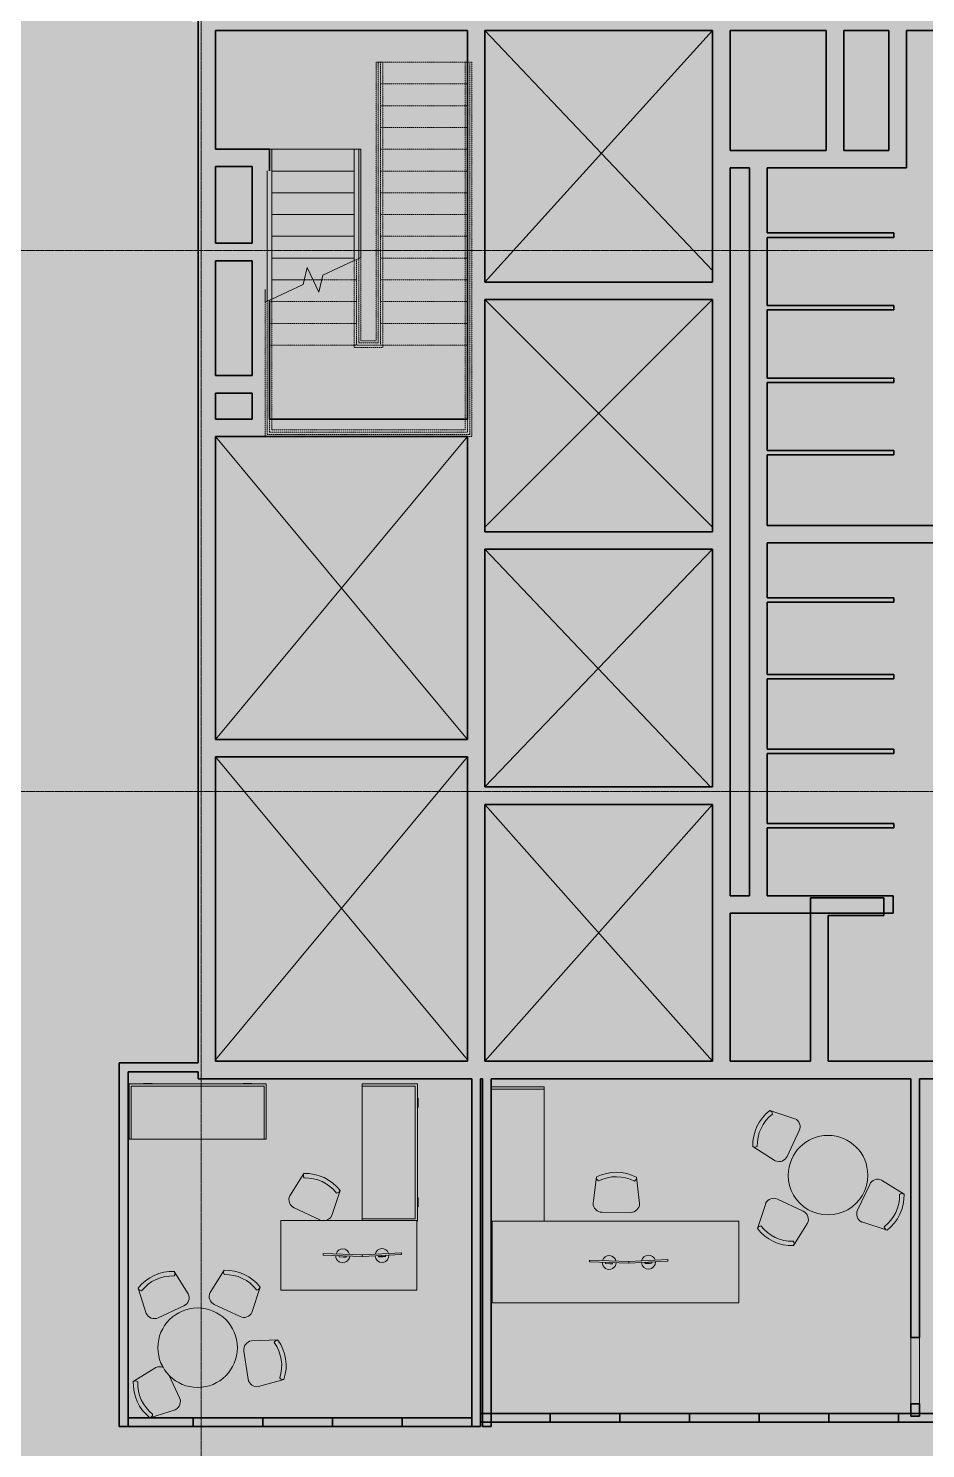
# Model space of a CAD drawing. Header units: millimetres. Extents: x -31381 to 39197, y -15686 to 26001.
# Drawn here: x -16028 to -5723, y -4791 to 11521 of the extents above; entities that cross this region are included whole.
import ezdxf

# ---------------------------------------------------------------- set-up
doc = ezdxf.new("R2010")
doc.units = ezdxf.units.MM
doc.linetypes.add('BVNDH-Dash Tight', pattern=[1.35, 0.75, -0.6])
doc.linetypes.add('BVNDH-Grid Line', pattern=[22.225, 12.7, -3.175, 3.175, -3.175])
for name, color, linetype, lineweight in [('A-DETL', 90, 'Continuous', 9), ('A-DETL-GENF', 92, 'Continuous', 9), ('A-DOOR', 31, 'Continuous', 13), ('A-FLOR-HRAL', 11, 'Continuous', 9), ('A-FLOR-HRAL-MBND', 5, 'BVNDH-Dash Tight', 9), ('A-GLAZ-CURT', 52, 'Continuous', 13), ('A-WALL', 113, 'Continuous', 13), ('A-WALL-PATT', 111, 'Continuous', 13), ('I-FURN', 30, 'Continuous', 13), ('I-WALL', 2, 'Continuous', 13), ('S-GRID', 1, 'Continuous', 9), ('S-STRS', 31, 'Continuous', 9), ('S-STRS-MBND', 31, 'BVNDH-Dash Tight', 9)]:
    doc.layers.add(name, color=color, linetype=linetype, lineweight=lineweight)

# ---------------------------------------------------------------- blocks, each defined once
blk = doc.blocks.new('Railing - Railing-468119-Level 9 201 Kent St 1_100')
at = {"layer": 'A-FLOR-HRAL'}
for p, q in [((-13259, 10133), (-13233, 10133)), ((-13233, 10133), (-13233, 8412)), ((-13284, 9884), (-13284, 8388)), ((-13284, 8388), (-13233, 8412))]:
    blk.add_line(p, q, dxfattribs=at)
at = {"layer": 'A-FLOR-HRAL-MBND'}
for p, q in [((-11010, 11133), (-10959, 11133)), ((-11010, 7633), (-11010, 11133)), ((-10959, 7633), (-10959, 11133)), ((-13284, 8388), (-13284, 7883)), ((-13233, 8412), (-13233, 7883)), ((-13284, 7883), (-13284, 6858)), ((-13233, 7883), (-13233, 6909)), ((-11010, 6909), (-11010, 7633)), ((-10959, 6858), (-10959, 7633)), ((-13284, 6858), (-10959, 6858)), ((-13233, 6909), (-11010, 6909))]:
    blk.add_line(p, q, dxfattribs=at)
blk = doc.blocks.new('Railing - Railing-468123-Level 9 201 Kent St 1_100')
at = {"layer": 'A-FLOR-HRAL'}
for p, q in [((-12285, 10133), (-12234, 10133)), ((-12285, 10133), (-12285, 8854)), ((-12234, 10133), (-12234, 8878)), ((-12285, 8854), (-12234, 8878))]:
    blk.add_line(p, q, dxfattribs=at)
at = {"layer": 'A-FLOR-HRAL-MBND'}
for p, q in [((-12009, 11133), (-11958, 11133)), ((-12009, 7908), (-12009, 11133)), ((-11958, 7857), (-11958, 11133)), ((-12285, 8854), (-12285, 7857)), ((-12234, 8878), (-12234, 7908)), ((-12285, 7857), (-11958, 7857)), ((-12234, 7908), (-12009, 7908))]:
    blk.add_line(p, q, dxfattribs=at)
blk = doc.blocks.new('Round_Coffee_Table_2405 - Round_Coffee_Table_2405-400399-Level 9 201 Kent St 1_100')
at = {"layer": 'I-FURN', "lineweight": 9}
for start, end in [(360, 180), (180, 360)]:
    blk.add_arc((0, 0), 457, start, end, dxfattribs=at)
blk = doc.blocks.new('Chair-Desk - Chair-Desk-400354-Level 9 201 Kent St 1_100')
at = {"layer": 'I-FURN', "lineweight": 9}
for p, q in [((-164, 405), (163, 405)), ((-229, 0), (-266, 302)), ((229, 0), (266, 302))]:
    blk.add_line(p, q, dxfattribs=at)
for centre, radius, start, end in [((-164, 302), 103, 90, 180), ((163, 302), 103, 360, 90), ((-186, 7), 43.1, 116.8148, 189.0029), ((0, 447), 451, 242.9089, 297.0911), ((186, 7), 43.1, 350.9971, 63.1852), ((0, 447), 502, 242.9089, 297.0911)]:
    blk.add_arc(centre, radius, start, end, dxfattribs=at)
blk = doc.blocks.new('Chair-Desk - Chair-Desk-V3-Level 9 201 Kent St 1_100')
at = {"layer": 'I-FURN', "lineweight": 9}
for p, q in [((-119, 405), (163, 405)), ((-229, 0), (-266, 302)), ((229, 0), (266, 302))]:
    blk.add_line(p, q, dxfattribs=at)
for centre, radius, start, end in [((-164, 302), 103, 129.535, 180), ((163, 302), 103, 360, 90), ((-186, 7), 43.1, 116.8148, 189.0029), ((0, 447), 451, 242.9089, 297.0911), ((186, 7), 43.1, 350.9971, 63.1852), ((0, 447), 502, 242.9089, 297.0911)]:
    blk.add_arc(centre, radius, start, end, dxfattribs=at)
blk = doc.blocks.new('Credenza _AUS_ - 1525 x 0610mm-400349-Level 9 201 Kent St 1_100')
at = {"layer": 'I-FURN', "lineweight": 9}
for p, q in [((847, 310), (-728, 310)), ((-728, 310), (-728, -326)), ((-703, 310), (-703, -300)), ((-703, 310), (822, 310)), ((822, 310), (822, -300)), ((847, -326), (847, 310)), ((-728, -326), (847, -326)), ((-703, -300), (822, -300)), ((-563, -332), (-563, -326)), ((-462, -326), (-462, -332)), ((581, -332), (581, -326)), ((682, -326), (682, -332)), ((-462, -332), (-563, -332)), ((682, -332), (581, -332))]:
    blk.add_line(p, q, dxfattribs=at)
blk = doc.blocks.new('Credenza _AUS_ - 1525 x 0610mm-V4-Level 9 201 Kent St 1_100')
at = {"layer": 'I-FURN', "lineweight": 9}
for p, q in [((847, 310), (-723, 310)), ((-703, 310), (-703, -300)), ((-703, 310), (822, 310)), ((822, 310), (822, -300)), ((847, -326), (847, 310)), ((-728, -319), (-728, -326)), ((-728, -326), (847, -326)), ((-703, -300), (822, -300)), ((-563, -332), (-563, -326)), ((-462, -326), (-462, -332)), ((581, -332), (581, -326)), ((682, -326), (682, -332)), ((-462, -332), (-563, -332)), ((682, -332), (581, -332))]:
    blk.add_line(p, q, dxfattribs=at)
blk = doc.blocks.new('Desk - 60_ x 30_ Student-400353-Level 9 201 Kent St 1_100')
at = {"layer": 'I-FURN', "lineweight": 9}
for p, q in [((1543, 781), (-19, 781)), ((-19, 781), (-19, -19)), ((1543, -19), (1543, 781)), ((159, 369), (608, 393)), ((159, 369), (160, 349)), ((609, 373), (160, 349)), ((373, 395), (343, 394)), ((343, 394), (343, 379)), ((344, 389), (424, 393)), ((345, 379), (344, 389)), ((425, 384), (345, 379)), ((422, 398), (373, 395)), ((423, 383), (422, 398)), ((424, 393), (425, 384)), ((609, 373), (608, 393)), ((610, 393), (609, 373)), ((1059, 357), (609, 373)), ((610, 393), (1059, 377)), ((825, 400), (795, 401)), ((795, 401), (795, 386)), ((875, 398), (825, 400)), ((875, 383), (875, 398)), ((1059, 357), (1059, 377)), ((-19, -19), (1543, -19))]:
    blk.add_line(p, q, dxfattribs=at)
for centre, start, end in [((383, 381), 3, 183), ((383, 381), 198, 348), ((834, 385), 357.962, 177.962), ((834, 385), 192.962, 342.962)]:
    blk.add_arc(centre, 80, start, end, dxfattribs=at)
blk = doc.blocks.new('Chair-Desk - Chair-Desk-V5-Level 9 201 Kent St 1_100')
at = {"layer": 'I-FURN', "lineweight": 9}
for p, q in [((-164, 405), (163, 405)), ((-229, 0), (-266, 302)), ((229, 0), (266, 302))]:
    blk.add_line(p, q, dxfattribs=at)
for centre, radius, start, end in [((-164, 302), 103, 117.5253, 180), ((-164, 302), 103, 90, 109.4382), ((163, 302), 103, 360, 90), ((-186, 7), 43.1, 116.8148, 189.0029), ((0, 447), 451, 242.9089, 297.0911), ((186, 7), 43.1, 350.9971, 63.1852), ((0, 447), 502, 242.9089, 297.0911)]:
    blk.add_arc(centre, radius, start, end, dxfattribs=at)
blk = doc.blocks.new('Credenza _AUS_ - 1525 x 0610mm-V6-Level 9 201 Kent St 1_100')
at = {"layer": 'I-FURN', "lineweight": 9}
for p, q in [((816, 310), (-728, 310)), ((-728, 310), (-728, -300)), ((-703, 310), (-703, -300)), ((-703, 310), (816, 310)), ((822, -289), (822, -300)), ((847, -300), (847, -289))]:
    blk.add_line(p, q, dxfattribs=at)
blk = doc.blocks.new('Desk - Arup Desk 2062w-401622-Level 9 201 Kent St 1_100')
at = {"layer": 'I-FURN', "lineweight": 9}
for p, q in [((2180, 850), (-656, 850)), ((-656, 850), (-656, -88)), ((2180, -88), (2180, 850)), ((159, 369), (608, 393)), ((159, 369), (160, 349)), ((609, 373), (160, 349)), ((373, 395), (343, 394)), ((343, 394), (343, 379)), ((344, 389), (424, 393)), ((345, 379), (344, 389)), ((425, 384), (345, 379)), ((422, 398), (373, 395)), ((423, 383), (422, 398)), ((424, 393), (425, 384)), ((609, 373), (608, 393)), ((610, 393), (609, 373)), ((1059, 357), (609, 373)), ((610, 393), (1059, 377)), ((825, 400), (795, 401)), ((795, 401), (795, 386)), ((875, 398), (825, 400)), ((875, 383), (875, 398)), ((1059, 357), (1059, 377)), ((-656, -88), (2180, -88))]:
    blk.add_line(p, q, dxfattribs=at)
for centre, start, end in [((383, 381), 3, 183), ((383, 381), 198, 348), ((834, 385), 357.962, 177.962), ((834, 385), 192.962, 342.962)]:
    blk.add_arc(centre, 80, start, end, dxfattribs=at)
blk = doc.blocks.new('System Panel - Glazed-1508069-Level 9 201 Kent St 1_100')
at = {"layer": 'A-GLAZ-CURT'}
h = blk.add_hatch(color=254, dxfattribs=at)
h.paths.add_polyline_path([(-380, 50), (-380, 150), (-400, 150), (-400, 50)], flags=0)
h.paths.add_polyline_path([(400, 50), (400, 150), (-280, 150), (-280, 50)], flags=0)
at = {"layer": 'A-GLAZ-CURT', "color": 47, "lineweight": 35}
for p, q in [((400, 150), (-400, 150)), ((-400, 150), (-400, 50)), ((-400, 50), (400, 50)), ((400, 50), (400, 150))]:
    blk.add_line(p, q, dxfattribs=at)
blk = doc.blocks.new('System Panel - Glazed-1508070-Level 9 201 Kent St 1_100')
at = {"layer": 'A-GLAZ-CURT'}
blk.add_hatch(color=254, dxfattribs=at).paths.add_polyline_path([(400, 50), (400, 150), (-400, 150), (-400, 50)], flags=0)
at = {"layer": 'A-GLAZ-CURT', "color": 47, "lineweight": 35}
for p, q in [((400, 150), (-400, 150)), ((-400, 150), (-400, 50)), ((-400, 50), (400, 50)), ((400, 50), (400, 150))]:
    blk.add_line(p, q, dxfattribs=at)
blk = doc.blocks.new('System Panel - Glazed-401558-Level 9 201 Kent St 1_100')
at = {"layer": 'A-GLAZ-CURT'}
blk.add_hatch(color=254, dxfattribs=at).paths.add_polyline_path([(-400, 50), (400, 50), (400, 150), (-400, 150)], flags=0)
at = {"layer": 'A-GLAZ-CURT', "color": 47, "lineweight": 35}
for p, q in [((400, 150), (-400, 150)), ((-400, 150), (-400, 50)), ((-400, 50), (400, 50)), ((400, 50), (400, 150))]:
    blk.add_line(p, q, dxfattribs=at)
blk = doc.blocks.new('M_Door-Opening - 0762 x 2032mm-401566-Level 9 201 Kent St 1_100')
at = {"layer": 'A-DOOR', "color": 67}
for p, q in [((-389, 50), (373, 50)), ((-389, -50), (373, -50))]:
    blk.add_line(p, q, dxfattribs=at)
blk = doc.blocks.new('System Panel - Glazed-401610-Level 9 201 Kent St 1_100')
at = {"layer": 'A-GLAZ-CURT'}
blk.add_hatch(color=254, dxfattribs=at).paths.add_polyline_path([(375, 150), (-375, 150), (-375, 50), (375, 50), (375, 100)], flags=0)
at = {"layer": 'A-GLAZ-CURT', "color": 47, "lineweight": 35}
for p, q in [((375, 150), (-375, 150)), ((-375, 150), (-375, 50)), ((-375, 50), (375, 50)), ((375, 50), (375, 150))]:
    blk.add_line(p, q, dxfattribs=at)

msp = doc.modelspace()

# ---------------------------------------------------------------- hatches: boundary and pattern name
at = {"layer": 'A-DETL-GENF'}
h = msp.add_hatch(color=9, dxfattribs=at)
h.paths.add_polyline_path([(-28729.7, -11131.1), (-25160.5, -11131.1), (-25160.5, -9801.1), (-24535.5, -9801.1), (-24535.5, -11131.1), (-14359.1, -11131.1), (-14359.1, -9801.1), (-13734.1, -9801.1), (-13734.1, -11131.1), (-3550.9, -11131.1), (-3550.9, -9801.1), (-2925.9, -9801.1), (-2925.9, -11131.1), (780.2, -11131.1), (780.2, -5814.1), (880.2, -5814.1), (880.2, -542.9), (855.3, -542.9), (855.3, -4575.8), (-2473.7, -4575.8), (-2473.7, -542.9), (-2523.7, -542.9), (-2523.7, -342.9), (-1898.7, -342.9), (-1898.7, 1233.2), (-4518.7, 1233.2), (-4518.7, 708.2), (-4718.7, 708.2), (-4718.7, 858.2), (-5143.7, 858.2), (-5143.7, 1658.2), (-4718.7, 1658.2), (-4718.7, 5612.8), (-7543.7, 5612.8), (-7543.7, 4981), (-6089.3, 4981), (-6089.3, 4931), (-7543.7, 4931), (-7543.7, 4099.7), (-6089.3, 4099.7), (-6089.3, 4049.7), (-7543.7, 4049.7), (-7543.7, 3243.2), (-6089.3, 3243.2), (-6089.3, 3193.2), (-7543.7, 3193.2), (-7543.7, 2387.3), (-6089.3, 2387.3), (-6089.3, 2337.3), (-7543.7, 2337.3), (-7543.7, 1558.2), (-6093.7, 1558.2), (-6093.7, 1358.2), (-6203.7, 1358.2), (-6203.7, 1333.2), (-6843.7, 1333.2), (-6843.7, -342.9), (-4718.7, -342.9), (-4718.7, -111.8), (-4518.7, -111.8), (-4518.7, -342.9), (-3343.7, -342.9), (-3343.7, -542.9), (-3393.7, -542.9), (-3393.7, -4481.8), (-3403.7, -4481.8), (-3403.7, -4486.8), (-10713.7, -4486.8), (-10713.7, -4536.8), (-10813.7, -4536.8), (-10813.7, -4486.8), (-10833.7, -4486.8), (-10833.7, -4536.8), (-14983.7, -4536.8), (-14983.7, -361.8), (-14078.7, -361.8), (-14078.7, 11598.2), (-14148.9, 11598.2), (-14148.9, 16903.2), (-14153.7, 16903.2), (-14153.7, 17003.2), (886.3, 17003.2), (886.3, 13043.2), (-1868.3, 13043.2), (-1868.3, 11698.2), (-732.1, 11698.2), (-732.1, 11498.2), (-1698.7, 11498.2), (-1698.7, 11378.2), (-1898.7, 11378.2), (-1898.7, 11498.2), (-4518.7, 11498.2), (-4518.7, 11398.2), (-4718.7, 11398.2), (-4718.7, 11498.2), (-5943.7, 11498.2), (-5943.7, 9918.2), (-7543.7, 9918.2), (-7543.7, 9171.2), (-6089.3, 9171.2), (-6089.3, 9121.2), (-7543.7, 9121.2), (-7543.7, 8339.3), (-6089.3, 8339.3), (-6089.3, 8289.3), (-7543.7, 8289.3), (-7543.7, 7505.4), (-6089.3, 7505.4), (-6089.3, 7455.4), (-7543.7, 7455.4), (-7543.7, 6671.4), (-6089.3, 6671.4), (-6089.3, 6621.4), (-7543.7, 6621.4), (-7543.7, 5812.8), (-4718.7, 5812.8), (-4718.7, 10398.2), (-4518.7, 10398.2), (-4518.7, 9983.2), (-1898.7, 9983.2), (-1898.7, 10378.2), (-1698.7, 10378.2), (-1698.7, 10258.2), (146.3, 10258.2), (146.3, 11698.2), (6682.5, 11698.2), (9252.5, 9128.2), (12414.3, 9128.2), (12414.3, -442.9), (12364.3, -442.9), (12364.3, -541.8), (14223.3, -541.8), (14223.3, -192.9), (14323.3, -192.9), (14323.3, -442.9), (15813.8, -442.9), (15813.8, 23.8), (16853.3, 23.8), (16853.3, -442.9), (17572.5, -442.9), (17572.5, 2379.8), (14326.3, 2379.8), (14326.3, 707.1), (14323.3, 707.1), (14323.3, 607.1), (14223.3, 607.1), (14223.3, 707.1), (14226.3, 707.1), (14226.3, 2379.8), (14206.3, 2379.8), (14206.3, 2779.8), (15146.3, 2779.8), (15146.3, 2764.8), (14326.3, 2764.8), (14326.3, 2479.8), (17572.5, 2479.8), (17572.5, 5251.5), (14323.3, 5251.5), (14323.3, 3651.5), (14223.3, 3651.5), (14223.3, 5251.5), (14203.3, 5251.5), (14203.3, 5651.5), (15143.3, 5651.5), (15143.3, 5636.5), (14323.3, 5636.5), (14323.3, 5351.5), (17572.5, 5351.5), (17572.5, 8028.2), (14323.3, 8028.2), (14323.3, 6471.5), (14223.3, 6471.5), (14223.3, 8143.2), (17572.5, 8143.2), (17572.5, 8173.5), (17672.5, 8173.5), (17672.5, 7573.5), (17683.3, 7573.5), (17682.7, 8178.2), (17009.9, 8178.2), (17009.9, 14235.4), (15494.5, 14235.4), (7373.3, 22319.3), (7373.3, 22321.1), (6922.2, 22321.1), (6922.2, 23648.2), (-13748.7, 23648.2), (-13748.8, 22308.7), (-14373.8, 22308.7), (-14373.8, 23648.7), (-24548.7, 23648.2), (-24548.8, 22309), (-25173.8, 22309), (-25173.8, 23649), (-27487.6, 23648.2), (-28729.7, 22382.8), (-28729.7, -11128.9)], flags=0)
h.paths.add_polyline_path([(-28725.7, -7564.5), (-28725.7, -6925.3), (-27689.8, -6925.3), (-27689.8, -7564.5), (-27736.4, -7564.5)], flags=0)
h.paths.add_polyline_path([(826.3, -4561.8), (826.3, -542.9), (-2373.7, -542.9), (-2373.7, -4561.8), (-388.8, -4561.8)], flags=0)
h.paths.add_polyline_path([(-14341.8, -4436.8), (-10933.7, -4436.8), (-10933.7, -542.9), (-14078.7, -542.9), (-14078.7, -461.8), (-14883.7, -461.8), (-14883.7, -4436.8), (-14588.5, -4436.8)], flags=0)
h.paths.add_polyline_path([(-7633.7, -4386.8), (-5893.7, -4386.8), (-5893.7, -4278.5), (-5793.7, -4278.5), (-5793.7, -4386.8), (-3493.7, -4386.8), (-3493.7, -542.9), (-5793.7, -542.9), (-5793.7, -3516.5), (-5893.7, -3516.5), (-5893.7, -542.9), (-10713.7, -542.9), (-10713.7, -4386.8), (-7867, -4386.8)], flags=0)
h.paths.add_polyline_path([(-10813.7, -4386.8), (-10813.7, -542.9), (-10833.7, -542.9), (-10833.7, -4386.8)], flags=0)
h.paths.add_polyline_path([(-19959.8, -1009.2), (-19959.8, 19.5), (-18920.5, 19.5), (-18920.5, -1009.2), (-19944.7, -1009.2)], flags=0)
h.paths.add_polyline_path([(12233.1, -541.8), (12296.3, -541.8), (12296.3, -442.9), (12314.3, -442.9), (12314.3, 4481.2), (9381.3, 4481.2), (9381.3, -342.9), (9386.3, -342.9), (9386.3, -442.9), (11476.3, -442.9), (11476.3, -541.8)], flags=0)
h.paths.add_polyline_path([(17683.3, -541.8), (17683.3, -142.9), (17672.5, -142.9), (17672.5, -541.8)], flags=0)
h.paths.add_polyline_path([(3991.3, -524.9), (3991.3, 1468.2), (4191.3, 1468.2), (4191.3, 881), (6656.3, 881), (6656.3, 3429.5), (4191.3, 3429.5), (4191.3, 2878.2), (3991.3, 2878.2), (3991.3, 4108.2), (4191.3, 4108.2), (4191.3, 3629.5), (6656.3, 3629.5), (6656.3, 5998.2), (4191.3, 5998.2), (4191.3, 5518.2), (3991.3, 5518.2), (3991.3, 6748.2), (4191.3, 6748.2), (4191.3, 6198.2), (6656.3, 6198.2), (6656.3, 8757.1), (4191.3, 8757.1), (4191.3, 8158.2), (3991.3, 8158.2), (3991.3, 9388.2), (4191.3, 9388.2), (4191.3, 8957.1), (6656.3, 8957.1), (6656.3, 11413.2), (6571.4, 11498.2), (4191.3, 11498.2), (4191.3, 10798.2), (3991.3, 10798.2), (3991.3, 11680.2), (3983.3, 11680.2), (3983.3, 8064.2), (3991.3, 8064.2), (3991.3, 8058.2), (3983.3, 8058.2), (3983.3, 6848.2), (3991.3, 6848.2), (3991.3, 6842.2), (3983.3, 6842.2), (3983.3, 5424.2), (3991.3, 5424.2), (3991.3, 5418.2), (3983.3, 5418.2), (3983.3, 4208.2), (3991.3, 4208.2), (3991.3, 4202.2), (3983.3, 4202.2), (3983.3, 2784.2), (3991.3, 2784.2), (3991.3, 2778.2), (3983.3, 2778.2), (3983.3, 1568.2), (3991.3, 1568.2), (3991.3, 1562.2), (3983.3, 1562.2), (3983.3, -524.9)], flags=0)
h.paths.add_polyline_path([(-388.8, -342.9), (743.3, -342.9), (743.3, -202.9), (943.3, -202.9), (943.3, 842.1), (223.3, 842.1), (223.3, 867.1), (743.3, 867.1), (743.3, 1758.2), (83.8, 1758.2), (83.8, 1958.2), (743.3, 1958.2), (743.3, 4933.2), (-1698.7, 4933.2), (-1698.7, 1958.2), (-1056.2, 1958.2), (-1056.2, 1758.2), (-1698.7, 1758.2), (-1698.7, -342.9), (-765, -342.9)], flags=0)
h.paths.add_polyline_path([(433.6, -197.9), (223.3, -197.9), (223.3, -172.9), (743.3, -172.9), (743.3, -197.9)], flags=0)
h.paths.add_polyline_path([(17672.5, -22.9), (17683.3, -22.9), (17683.3, 7453.5), (17672.5, 7453.5), (17672.5, 167.1)], flags=0)
h.paths.add_polyline_path([(-4943.7, 1058.2), (-4718.7, 1058.2), (-4718.7, 1458.2), (-4943.7, 1458.2), (-4943.7, 1233.2)], flags=0)
h.paths.add_polyline_path([(-1898.7, 1433.2), (-1898.7, 4083.2), (-4518.7, 4083.2), (-4518.7, 1433.2), (-4290.2, 1433.2)], flags=0)
h.paths.add_polyline_path([(-28725.7, 3235.5), (-28725.7, 3874.7), (-27402.5, 3874.7), (-27402.5, 3419.9), (-27468.8, 3416.4), (-27467.8, 3396.4), (-27402.5, 3399.8), (-27402.5, 3235.5), (-27736.4, 3235.5)], flags=0)
h.paths.add_polyline_path([(14323.3, 3599.8), (14226.3, 3599.8), (14226.3, 3629.8), (14326.3, 3629.8), (14326.3, 3599.8)], flags=0)
h.paths.add_polyline_path([(-1898.7, 4283.2), (-1898.7, 6933.2), (-4518.7, 6933.2), (-4518.7, 4283.2), (-4502.2, 4283.2)], flags=0)
h.paths.add_polyline_path([(9401.3, 4601.2), (9406.3, 4601.2), (9406.3, 9008.2), (9401.3, 9008.2), (9401.3, 4615.2)], flags=0)
h.paths.add_polyline_path([(-1637.2, 5133.2), (743.3, 5133.2), (743.3, 5578.2), (943.3, 5578.2), (943.3, 6393.2), (743.3, 6393.2), (743.3, 6758.2), (-1698.7, 6758.2), (-1698.7, 5133.2)], flags=0)
h.paths.add_polyline_path([(-388.8, 6958.2), (743.3, 6958.2), (743.3, 7843.2), (943.3, 7843.2), (943.3, 8643.2), (743.3, 8643.2), (743.3, 9483.2), (-673.7, 9483.2), (-673.7, 8358.2), (-1698.7, 8358.2), (-1698.7, 6958.2)], flags=0)
h.paths.add_polyline_path([(-4518.7, 7133.2), (-1898.7, 7133.2), (-1898.7, 9783.2), (-4518.7, 9783.2), (-4518.7, 8358.2)], flags=0)
h.paths.add_polyline_path([(-873.7, 8558.2), (-873.7, 9483.2), (-1698.7, 9483.2), (-1698.7, 8558.2), (-1082.1, 8558.2)], flags=0)
h.paths.add_polyline_path([(-27402.5, 8636.5), (-28725.7, 8636.5), (-28725.7, 9275.7), (-27402.5, 9275.7), (-27402.5, 8657.2)], flags=0)
h.paths.add_polyline_path([(9381.3, 8971.1), (9381.3, 9028.2), (9324.2, 9028.2), (9344.8, 9007.6)], flags=0)
h.paths.add_polyline_path([(346.3, 9683.2), (743.3, 9683.2), (743.3, 11498.2), (346.3, 11498.2), (346.3, 10058.2), (-1698.7, 10058.2), (-1698.7, 9683.2), (146.3, 9683.2)], flags=0)
h.paths.add_polyline_path([(16853.3, 11157.2), (15803.3, 11157.2), (15803.3, 12222.2), (16873.3, 12222.2), (16873.3, 11157.2)], flags=0)
h.paths.add_polyline_path([(-19959.8, 11203.6), (-19959.8, 12171.3), (-18920.5, 12171.3), (-18920.5, 11203.6), (-19321.8, 11203.6)], flags=0)
h.paths.add_polyline_path([(-4518.7, 11698.2), (-2068.3, 11698.2), (-2068.3, 16903.2), (-10083.5, 16903.2), (-10083.5, 11698.2), (-6268.3, 11698.2), (-6268.3, 16898.2), (-6068.3, 16898.2), (-6068.3, 11698.2), (-4596.2, 11698.2)], flags=0)
h.paths.add_polyline_path([(-13010.8, 11698.2), (-10283.5, 11698.2), (-10283.5, 16903.2), (-14048.9, 16903.2), (-14048.9, 11698.2), (-13643.7, 11698.2)], flags=0)
h.paths.add_polyline_path([(3943.3, 11703.2), (963.3, 11703.2), (963.3, 11718.2), (3971.3, 11718.2), (3971.3, 11703.2), (3961.3, 11703.2)], flags=0)
h.paths.add_polyline_path([(743.3, 13143.2), (786.3, 13143.2), (786.3, 16903.2), (-1868.3, 16903.2), (-1868.3, 13143.2), (346.3, 13143.2)], flags=0)
h.paths.add_polyline_path([(15608, 14510.4), (7667.4, 22451), (7667.4, 23931), (-27592.6, 23931), (-27599.6, 23924), (7646.7, 23923.1), (7648.2, 22433.7), (15595.6, 14522.7)], flags=0)
h.paths.add_polyline_path([(-27688.8, 19436.5), (-28725.7, 19436.5), (-28725.7, 20075.7), (-27688.8, 20075.7), (-27688.8, 19894.9)], flags=0)
h.paths.add_polyline_path([(-3077.4, 22306.3), (-3573.7, 22306.3), (-3573.7, 23646.3), (-2948.7, 23646.3), (-2948.7, 22306.3), (-3060.2, 22306.3)], flags=0)
h.paths.add_polyline_path([(-28992.7, 22507.6), (-27738.8, 23784.8), (-28992.7, 22530.9)], flags=0)
h = msp.add_hatch(color=9, dxfattribs=at)
h.paths.add_polyline_path([(-7105.8, -342.9), (-7043.7, -342.9), (-7043.7, 1358.2), (-7968.7, 1358.2), (-7968.7, -342.9), (-7743.7, -342.9)], flags=0)
h.paths.add_polyline_path([(-8168.7, -342.9), (-8168.7, 2608.2), (-10783.7, 2608.2), (-10783.7, -342.9), (-8803.5, -342.9)], flags=0)
h.paths.add_polyline_path([(-10983.7, -342.9), (-10983.7, 3153.2), (-13878.7, 3153.2), (-13878.7, -342.9), (-11558.3, -342.9)], flags=0)
h.paths.add_polyline_path([(-7968.7, 1558.2), (-7743.7, 1558.2), (-7743.7, 9918.2), (-7968.7, 9918.2), (-7968.7, 1616.8)], flags=0)
h.paths.add_polyline_path([(-8206.8, 2808.2), (-8168.7, 2808.2), (-8168.7, 5538.2), (-10783.7, 5538.2), (-10783.7, 2808.2), (-8524.7, 2808.2)], flags=0)
h.paths.add_polyline_path([(-11099.7, 3353.2), (-10983.7, 3353.2), (-10983.7, 6833.2), (-13878.7, 6833.2), (-13878.7, 3353.2), (-13010.8, 3353.2)], flags=0)
h.paths.add_polyline_path([(-8803.5, 5738.2), (-8168.7, 5738.2), (-8168.7, 8408.2), (-10783.7, 8408.2), (-10783.7, 5738.2), (-10355.2, 5738.2)], flags=0)
h.paths.add_polyline_path([(-11164.2, 7033.2), (-10983.7, 7033.2), (-10983.7, 11498.2), (-13878.7, 11498.2), (-13878.7, 10133.2), (-13258.7, 10133.2), (-13258.7, 9883.3), (-13283.7, 9883.3), (-13283.7, 8521.7), (-13308.7, 8521.7), (-13308.7, 8376.7), (-13258.7, 8400), (-13258.7, 7033.2), (-13010.8, 7033.2)], flags=0)
h.paths.add_polyline_path([(-13458.7, 7033.2), (-13458.7, 7333.2), (-13878.7, 7333.2), (-13878.7, 7033.2)], flags=0)
h.paths.add_polyline_path([(-13878.7, 7533.2), (-13458.7, 7533.2), (-13458.7, 8853.2), (-13878.7, 8853.2), (-13878.7, 8395.8)], flags=0)
h.paths.add_polyline_path([(-8168.7, 8608.2), (-8168.7, 11498.2), (-10783.7, 11498.2), (-10783.7, 8608.2), (-8803.5, 8608.2)], flags=0)
h.paths.add_polyline_path([(-13878.7, 9053.2), (-13458.7, 9053.2), (-13458.7, 9933.2), (-13878.7, 9933.2), (-13878.7, 9918.2)], flags=0)
h.paths.add_polyline_path([(-7968.7, 10118.2), (-6863.7, 10118.2), (-6863.7, 11498.2), (-7968.7, 11498.2), (-7968.7, 10814.7)], flags=0)
h.paths.add_polyline_path([(-6663.7, 10118.2), (-6143.7, 10118.2), (-6143.7, 11498.2), (-6663.7, 11498.2), (-6663.7, 10638.2)], flags=0)
at = {"layer": 'A-WALL-PATT', "lineweight": 9}
for points in [[(-13878.7, -342.9), (-13878.7, 11698.2), (-14048.9, 11698.2), (-14048.9, 11668.4), (-14078.7, 11698.2), (-14078.7, -342.9)], [(-1698.7, 11498.2), (-732.1, 11498.2), (-732.1, 11698.2), (-13878.7, 11698.2), (-13878.7, 11498.2), (-1868.3, 11498.2)], [(-10983.7, -342.9), (-10783.7, -342.9), (-10783.7, 11498.2), (-10983.7, 11498.2), (-10983.7, 259.1)], [(-8168.7, -342.9), (-7968.7, -342.9), (-7968.7, 11498.2), (-8168.7, 11498.2), (-8168.7, 259.1)], [(-6663.7, 10118.2), (-6663.7, 11498.2), (-6863.7, 11498.2), (-6863.7, 10118.2)], [(-5943.7, 9918.2), (-5943.7, 11498.2), (-6143.7, 11498.2), (-6143.7, 9918.2), (-6014.1, 9918.2)], [(-13643.7, 9933.2), (-13458.7, 9933.2), (-13458.7, 10133.2), (-13878.7, 10133.2), (-13878.7, 9933.2)], [(-13258.7, 7033.2), (-13258.7, 8400), (-13308.7, 8376.7), (-13308.7, 8521.7), (-13283.7, 8521.7), (-13283.7, 9883.3), (-13258.7, 9883.3), (-13258.7, 10133.2), (-13458.7, 10133.2), (-13458.7, 7033.2)], [(-7543.7, 9918.2), (-6143.7, 9918.2), (-6143.7, 10118.2), (-7968.7, 10118.2), (-7968.7, 9918.2), (-7743.7, 9918.2)], [(-7743.7, 1558.2), (-7543.7, 1558.2), (-7543.7, 9918.2), (-7743.7, 9918.2), (-7743.7, 2971.3)], [(-6089.3, 9121.2), (-6089.3, 9171.2), (-7543.7, 9171.2), (-7543.7, 9121.2), (-6143.7, 9121.2)], [(-13458.7, 8853.2), (-13458.7, 9053.2), (-13878.7, 9053.2), (-13878.7, 8853.2), (-13643.7, 8853.2)], [(-8168.7, 8408.2), (-8168.7, 8608.2), (-10783.7, 8608.2), (-10783.7, 8408.2), (-8803.5, 8408.2)], [(-6089.3, 8289.3), (-6089.3, 8339.3), (-7543.7, 8339.3), (-7543.7, 8289.3)], [(-13458.7, 7333.2), (-13458.7, 7533.2), (-13878.7, 7533.2), (-13878.7, 7333.2)], [(-6089.3, 7455.4), (-6089.3, 7505.4), (-7543.7, 7505.4), (-7543.7, 7455.4)], [(-13010.8, 6833.2), (-10983.7, 6833.2), (-10983.7, 7033.2), (-13878.7, 7033.2), (-13878.7, 6833.2), (-13258.7, 6833.2)], [(-7543.7, 6621.4), (-6089.3, 6621.4), (-6089.3, 6671.4), (-7543.7, 6671.4)], [(-10783.7, 5538.2), (-8168.7, 5538.2), (-8168.7, 5738.2), (-10783.7, 5738.2)], [(-7543.7, 5612.8), (-4718.7, 5612.8), (-4718.7, 5812.8), (-7543.7, 5812.8), (-7543.7, 5683.6)], [(-7543.7, 4931), (-6089.3, 4931), (-6089.3, 4981), (-7543.7, 4981)], [(-7543.7, 4049.7), (-6089.3, 4049.7), (-6089.3, 4099.7), (-7543.7, 4099.7)], [(-13727.4, 3153.2), (-10983.7, 3153.2), (-10983.7, 3353.2), (-13878.7, 3353.2), (-13878.7, 3153.2)], [(-6089.3, 3193.2), (-6089.3, 3243.2), (-7543.7, 3243.2), (-7543.7, 3193.2)], [(-8803.5, 2608.2), (-8168.7, 2608.2), (-8168.7, 2808.2), (-10783.7, 2808.2), (-10783.7, 2608.2)], [(-6089.3, 2337.3), (-6089.3, 2387.3), (-7543.7, 2387.3), (-7543.7, 2337.3), (-6093.7, 2337.3)], [(-6093.7, 1358.2), (-6093.7, 1558.2), (-7968.7, 1558.2), (-7968.7, 1358.2), (-7043.7, 1358.2), (-7043.7, 1533.2), (-6868.7, 1358.2), (-6699.8, 1358.2)], [(-7043.7, -342.9), (-6843.7, -342.9), (-6843.7, 1358.2), (-6868.7, 1358.2), (-7043.7, 1533.2), (-7043.7, 259.1)], [(-6203.7, 1333.2), (-6203.7, 1358.2), (-6843.7, 1358.2), (-6843.7, 1333.2), (-6699.8, 1333.2)], [(-14983.7, -4536.8), (-14883.7, -4536.8), (-14883.7, -361.8), (-14983.7, -361.8), (-14983.7, -4487.3)], [(-14085.5, -461.8), (-14078.7, -461.8), (-14079.8, -361.8), (-14883.7, -361.8), (-14883.7, -461.8), (-14871.6, -461.8)], [(-10833.7, -4536.8), (-10833.7, -542.9), (-10933.7, -542.9), (-10933.7, -4536.8), (-10907.1, -4536.8)], [(-10713.7, -4536.8), (-10713.7, -542.9), (-10813.7, -542.9), (-10813.7, -4536.8)]]:
    msp.add_hatch(color=9, dxfattribs=at).paths.add_polyline_path(points, flags=0)
h = msp.add_hatch(color=9, dxfattribs=at)
h.paths.add_polyline_path([(810.8, -542.9), (943.3, -542.9), (943.3, -342.9), (-2523.7, -342.9), (-2523.7, -542.9), (-388.8, -542.9)], flags=0)
h.paths.add_polyline_path([(-3393.7, -542.9), (-3343.7, -542.9), (-3343.7, -342.9), (-14078.7, -342.9), (-14078.7, -542.9), (-3493.7, -542.9)], flags=0)
h = msp.add_hatch(color=9, dxfattribs=at)
h.paths.add_polyline_path([(-5816.3, -4386.8), (-5793.7, -4386.8), (-5793.7, -4278.5), (-5893.7, -4278.5), (-5893.7, -4386.8)], flags=0)
h.paths.add_polyline_path([(-5893.7, -3516.5), (-5793.7, -3516.5), (-5793.7, -542.9), (-5893.7, -542.9), (-5893.7, -2453.1)], flags=0)

# ---------------------------------------------------------------- linework, layer by layer
at = {"layer": 'A-DETL'}
for p, q in [((-10783.7, 11498.2), (-8168.7, 8740.9)), ((-8168.7, 11498.2), (-10783.7, 8608.2)), ((-10783.7, 8408.2), (-8168.7, 5793.2)), ((-8168.7, 8408.2), (-10783.7, 5793.2)), ((-13878.7, 6833.2), (-10983.7, 3353.2)), ((-10983.7, 6833.2), (-13878.7, 3353.2)), ((-8168.7, 5538.2), (-10783.7, 2808.2)), ((-10783.7, 5538.2), (-8194.5, 2808.2)), ((-13878.7, 3153.2), (-10983.7, -326.8)), ((-10983.7, 3153.2), (-13878.7, -326.8)), ((-10783.7, 2608.2), (-8168.7, -342.9)), ((-8168.7, 2608.2), (-10783.7, -342.9))]:
    msp.add_line(p, q, dxfattribs=at)
at = {"layer": 'A-WALL', "color": 47, "lineweight": 35}
for p, q in [((-14078.7, 11698.2), (-14078.7, -342.9)), ((-13878.7, 10133.2), (-13878.7, 11498.2)), ((-13878.7, 11498.2), (-10983.7, 11498.2)), ((-10983.7, 11498.2), (-10983.7, 7033.2)), ((-10783.7, 11498.2), (-8168.7, 11498.2)), ((-10783.7, 8608.2), (-10783.7, 11498.2)), ((-8168.7, 11498.2), (-8168.7, 8608.2)), ((-7968.7, 11498.2), (-6863.7, 11498.2)), ((-7968.7, 10118.2), (-7968.7, 11498.2)), ((-6863.7, 11498.2), (-6863.7, 10118.2)), ((-6663.7, 11498.2), (-6143.7, 11498.2)), ((-6663.7, 10118.2), (-6663.7, 11498.2)), ((-6143.7, 11498.2), (-6143.7, 10118.2)), ((-5943.7, 11498.2), (-4718.7, 11498.2)), ((-5943.7, 9918.2), (-5943.7, 11498.2)), ((-13258.7, 10133.2), (-13878.7, 10133.2)), ((-13258.7, 9883.3), (-13258.7, 10133.2)), ((-6863.7, 10118.2), (-7968.7, 10118.2)), ((-6143.7, 10118.2), (-6663.7, 10118.2)), ((-13878.7, 9053.2), (-13878.7, 9933.2)), ((-13878.7, 9933.2), (-13458.7, 9933.2)), ((-13458.7, 9933.2), (-13458.7, 9053.2)), ((-7968.7, 1558.2), (-7968.7, 9918.2)), ((-7968.7, 9918.2), (-7743.7, 9918.2)), ((-7743.7, 9918.2), (-7743.7, 1558.2)), ((-7543.7, 9918.2), (-5943.7, 9918.2)), ((-7543.7, 9171.2), (-7543.7, 9918.2)), ((-6089.3, 9171.2), (-7543.7, 9171.2)), ((-6089.3, 9121.2), (-6089.3, 9171.2)), ((-13458.7, 9053.2), (-13878.7, 9053.2)), ((-7543.7, 8339.3), (-7543.7, 9121.2)), ((-7543.7, 9121.2), (-6089.3, 9121.2)), ((-13878.7, 7533.2), (-13878.7, 8853.2)), ((-13878.7, 8853.2), (-13458.7, 8853.2)), ((-13458.7, 8853.2), (-13458.7, 7533.2)), ((-8168.7, 8608.2), (-10783.7, 8608.2)), ((-13258.7, 7033.2), (-13258.7, 8400)), ((-10783.7, 5738.2), (-10783.7, 8408.2)), ((-10783.7, 8408.2), (-8168.7, 8408.2)), ((-8168.7, 8408.2), (-8168.7, 5738.2)), ((-6089.3, 8339.3), (-7543.7, 8339.3)), ((-6089.3, 8289.3), (-6089.3, 8339.3)), ((-7543.7, 7505.4), (-7543.7, 8289.3)), ((-7543.7, 8289.3), (-6089.3, 8289.3)), ((-13458.7, 7533.2), (-13878.7, 7533.2)), ((-6089.3, 7505.4), (-7543.7, 7505.4)), ((-6089.3, 7455.4), (-6089.3, 7505.4)), ((-7543.7, 6671.4), (-7543.7, 7455.4)), ((-7543.7, 7455.4), (-6089.3, 7455.4)), ((-13878.7, 7033.2), (-13878.7, 7333.2)), ((-13878.7, 7333.2), (-13458.7, 7333.2)), ((-13458.7, 7333.2), (-13458.7, 7033.2)), ((-13458.7, 7033.2), (-13878.7, 7033.2)), ((-10983.7, 7033.2), (-13258.7, 7033.2)), ((-13878.7, 3353.2), (-13878.7, 6833.2)), ((-13878.7, 6833.2), (-10983.7, 6833.2)), ((-10983.7, 6833.2), (-10983.7, 3353.2)), ((-6089.3, 6671.4), (-7543.7, 6671.4)), ((-7543.7, 5812.8), (-7543.7, 6621.4)), ((-7543.7, 6621.4), (-6089.3, 6621.4)), ((-6089.3, 6621.4), (-6089.3, 6671.4)), ((-8168.7, 5738.2), (-10783.7, 5738.2)), ((-4718.7, 5812.8), (-7543.7, 5812.8)), ((-7543.7, 4981), (-7543.7, 5612.8)), ((-7543.7, 5612.8), (-4718.7, 5612.8)), ((-10783.7, 2808.2), (-10783.7, 5538.2)), ((-10783.7, 5538.2), (-8168.7, 5538.2)), ((-8168.7, 5538.2), (-8168.7, 2808.2)), ((-6089.3, 4981), (-7543.7, 4981)), ((-7543.7, 4099.7), (-7543.7, 4931)), ((-7543.7, 4931), (-6089.3, 4931)), ((-6089.3, 4931), (-6089.3, 4981)), ((-6089.3, 4099.7), (-7543.7, 4099.7)), ((-6089.3, 4049.7), (-6089.3, 4099.7)), ((-7543.7, 3243.2), (-7543.7, 4049.7)), ((-7543.7, 4049.7), (-6089.3, 4049.7)), ((-10983.7, 3353.2), (-13878.7, 3353.2)), ((-13878.7, -342.9), (-13878.7, 3153.2)), ((-13878.7, 3153.2), (-10983.7, 3153.2)), ((-10983.7, 3153.2), (-10983.7, -342.9)), ((-6089.3, 3243.2), (-7543.7, 3243.2)), ((-7543.7, 2387.3), (-7543.7, 3193.2)), ((-7543.7, 3193.2), (-6089.3, 3193.2)), ((-6089.3, 3193.2), (-6089.3, 3243.2)), ((-8168.7, 2808.2), (-10783.7, 2808.2)), ((-10783.7, -342.9), (-10783.7, 2608.2)), ((-10783.7, 2608.2), (-8168.7, 2608.2)), ((-8168.7, 2608.2), (-8168.7, -342.9)), ((-6089.3, 2387.3), (-7543.7, 2387.3)), ((-7543.7, 1558.2), (-7543.7, 2337.3)), ((-7543.7, 2337.3), (-6089.3, 2337.3)), ((-6089.3, 2337.3), (-6089.3, 2387.3)), ((-7743.7, 1558.2), (-7968.7, 1558.2)), ((-6093.7, 1558.2), (-7543.7, 1558.2)), ((-7043.7, 1533.2), (-7043.7, -342.9)), ((-6203.7, 1533.2), (-7043.7, 1533.2)), ((-6203.7, 1333.2), (-6203.7, 1533.2)), ((-6093.7, 1358.2), (-6093.7, 1558.2)), ((-7968.7, -342.9), (-7968.7, 1358.2)), ((-7968.7, 1358.2), (-6093.7, 1358.2)), ((-6843.7, -342.9), (-6843.7, 1333.2)), ((-6843.7, 1333.2), (-6203.7, 1333.2)), ((-14983.7, -361.8), (-14983.7, -4536.8)), ((-14883.7, -361.8), (-14983.7, -361.8)), ((-14883.7, -4536.8), (-14883.7, -461.8)), ((-10933.7, -542.9), (-10933.7, -4536.8)), ((-10833.7, -4536.8), (-10833.7, -542.9)), ((-10813.7, -542.9), (-10813.7, -4536.8)), ((-10713.7, -4536.8), (-10713.7, -542.9)), ((-5893.7, -542.9), (-5893.7, -3516.5)), ((-5793.7, -3516.5), (-5793.7, -542.9)), ((-5893.7, -3516.5), (-5793.7, -3516.5)), ((-5893.7, -4278.5), (-5893.7, -4418.5)), ((-5793.7, -4278.5), (-5893.7, -4278.5)), ((-5793.7, -4418.5), (-5793.7, -4278.5)), ((-14983.7, -4536.8), (-14883.7, -4536.8)), ((-10933.7, -4536.8), (-10833.7, -4536.8)), ((-10813.7, -4536.8), (-10713.7, -4536.8)), ((-5893.7, -4418.5), (-5793.7, -4418.5))]:
    msp.add_line(p, q, dxfattribs=at)
at = {"layer": 'I-WALL', "color": 47, "lineweight": 35}
for p, q in [((-14078.7, -361.8), (-14883.7, -361.8)), ((-14883.7, -461.8), (-14078.7, -461.8)), ((-14078.7, -342.9), (-14078.7, -361.8)), ((-14078.7, -461.8), (-14078.7, -542.9)), ((-10983.7, -342.9), (-13878.7, -342.9)), ((-8168.7, -342.9), (-10783.7, -342.9)), ((-7043.7, -342.9), (-7968.7, -342.9)), ((-4718.7, -342.9), (-6843.7, -342.9)), ((-14078.7, -542.9), (-10933.7, -542.9)), ((-10833.7, -542.9), (-10813.7, -542.9)), ((-10713.7, -542.9), (-5893.7, -542.9)), ((-5793.7, -542.9), (-3493.7, -542.9))]:
    msp.add_line(p, q, dxfattribs=at)
at = {"layer": 'S-GRID', "linetype": 'BVNDH-Grid Line'}
for p, q in [((-14043.7, 24701), (-14043.7, -12591)), ((-30080.5, 8971.9), (37896.8, 8971.9)), ((-30080.5, 2758.2), (37896.8, 2758.2))]:
    msp.add_line(p, q, dxfattribs=at)
at = {"layer": 'S-STRS'}
for p, q in [((-12284.5, 10133.2), (-13232.9, 10133.2)), ((-12284.5, 10133.2), (-13232.9, 10133.2)), ((-12208.7, 10133.2), (-12233.7, 10133.2)), ((-12208.7, 10133.2), (-12208.7, 8889.6)), ((-12284.5, 9883.2), (-13232.9, 9883.2)), ((-12284.5, 9883.2), (-13232.9, 9883.2)), ((-12284.5, 9633.2), (-13232.9, 9633.2)), ((-12284.5, 9633.2), (-13232.9, 9633.2)), ((-12284.5, 9383.2), (-13232.9, 9383.2)), ((-12284.5, 9383.2), (-13232.9, 9383.2)), ((-12284.5, 9133.2), (-13232.9, 9133.2)), ((-12284.5, 9133.2), (-13232.9, 9133.2)), ((-12284.5, 8883.2), (-13232.9, 8883.2)), ((-12284.5, 8883.2), (-13232.9, 8883.2)), ((-13308.7, 8521.7), (-13308.7, 8376.7)), ((-12859.2, 8633.2), (-13232.9, 8633.2)), ((-12859.2, 8633.2), (-13232.9, 8633.2)), ((-12658.3, 8633.2), (-12758.7, 8633.2)), ((-12658.3, 8633.2), (-12758.7, 8633.2))]:
    msp.add_line(p, q, dxfattribs=at)
at = {"layer": 'S-STRS-MBND'}
for p, q in [((-11983.7, 11133.2), (-12033.7, 11133.2)), ((-12033.7, 7933.2), (-12033.7, 11133.2)), ((-11983.7, 7883.2), (-11983.7, 11133.2)), ((-11983.7, 11133.2), (-10983.7, 11133.2)), ((-10933.7, 11133.2), (-10983.7, 11133.2)), ((-10983.7, 7575.1), (-10983.7, 11133.2)), ((-10933.7, 7575.1), (-10933.7, 11133.2)), ((-11983.7, 10883.2), (-10983.7, 10883.2)), ((-11983.7, 10883.2), (-10983.7, 10883.2)), ((-11983.7, 10633.2), (-10983.7, 10633.2)), ((-11983.7, 10633.2), (-10983.7, 10633.2)), ((-11983.7, 10383.2), (-10983.7, 10383.2)), ((-11983.7, 10383.2), (-10983.7, 10383.2)), ((-11983.7, 10133.2), (-10983.7, 10133.2)), ((-11983.7, 10133.2), (-10983.7, 10133.2)), ((-11983.7, 9883.2), (-10983.7, 9883.2)), ((-11983.7, 9883.2), (-10983.7, 9883.2)), ((-11983.7, 9633.2), (-10983.7, 9633.2)), ((-11983.7, 9633.2), (-10983.7, 9633.2)), ((-11983.7, 9383.2), (-10983.7, 9383.2)), ((-11983.7, 9383.2), (-10983.7, 9383.2)), ((-11983.7, 9133.2), (-10983.7, 9133.2)), ((-11983.7, 9133.2), (-10983.7, 9133.2)), ((-12258.7, 8866.3), (-12258.7, 7933.2)), ((-12208.7, 8889.6), (-12208.7, 7933.2)), ((-11983.7, 8883.2), (-10983.7, 8883.2)), ((-11983.7, 8883.2), (-10983.7, 8883.2)), ((-12758.7, 8633.2), (-12859.2, 8633.2)), ((-12758.7, 8633.2), (-12859.2, 8633.2)), ((-12258.7, 8633.2), (-12658.3, 8633.2)), ((-12258.7, 8633.2), (-12658.3, 8633.2)), ((-11983.7, 8633.2), (-10983.7, 8633.2)), ((-11983.7, 8633.2), (-10983.7, 8633.2)), ((-13308.7, 8376.7), (-13308.7, 7941.2)), ((-13258.7, 8400), (-13258.7, 7941.2)), ((-12258.7, 8383.2), (-13258.7, 8383.2)), ((-12258.7, 8383.2), (-13258.7, 8383.2)), ((-11983.7, 8383.2), (-10983.7, 8383.2)), ((-11983.7, 8383.2), (-10983.7, 8383.2)), ((-12258.7, 8133.2), (-13258.7, 8133.2)), ((-12258.7, 8133.2), (-13258.7, 8133.2)), ((-11983.7, 8133.2), (-10983.7, 8133.2)), ((-11983.7, 8133.2), (-10983.7, 8133.2)), ((-13308.7, 7941.2), (-13308.7, 6833.2)), ((-13258.7, 7941.2), (-13258.7, 6883.2)), ((-13258.7, 7941.2), (-13258.7, 7883.2)), ((-12258.7, 7883.2), (-13258.7, 7883.2)), ((-12258.7, 7883.2), (-13258.7, 7883.2)), ((-12258.7, 7933.2), (-12258.7, 7883.2)), ((-12258.7, 7933.2), (-12258.7, 7883.2)), ((-12033.7, 7883.2), (-12258.7, 7883.2)), ((-12033.7, 7933.2), (-12208.7, 7933.2)), ((-12033.7, 7883.2), (-11983.7, 7883.2)), ((-11983.7, 7883.2), (-10983.7, 7883.2)), ((-11983.7, 7883.2), (-10983.7, 7883.2)), ((-10983.7, 6883.2), (-10983.7, 7575.1)), ((-10933.7, 6833.2), (-10933.7, 7575.1)), ((-13258.7, 6883.2), (-10983.7, 6883.2)), ((-13308.7, 6833.2), (-10933.7, 6833.2))]:
    msp.add_line(p, q, dxfattribs=at)
at = {"layer": 'S-STRS-MBND', "linetype": 'Continuous'}
for p, q in [((-12645.4, 8686), (-12284.5, 8854.3)), ((-12233.7, 8878), (-12208.7, 8889.6)), ((-12872, 8580.3), (-12824.8, 8774.8)), ((-12824.8, 8774.8), (-12692.7, 8491.5)), ((-12692.7, 8491.5), (-12645.4, 8686)), ((-13232.9, 8412), (-12872, 8580.3)), ((-13308.7, 8376.7), (-13283.7, 8388.3))]:
    msp.add_line(p, q, dxfattribs=at)

# ---------------------------------------------------------------- block references
at = {"layer": 'A-DOOR', "color": 67, "rotation": 269.9999999999999}
msp.add_blockref('M_Door-Opening - 0762 x 2032mm-401566-Level 9 201 Kent St 1_100', (-5843.7, -3905.7), dxfattribs=at)
at = {"layer": 'A-FLOR-HRAL'}
for name in ['Railing - Railing-468119-Level 9 201 Kent St 1_100', 'Railing - Railing-468123-Level 9 201 Kent St 1_100']:
    msp.add_blockref(name, (0, 0), dxfattribs=at)
at = {"layer": 'A-GLAZ-CURT', "color": 67}
for name, p in [('System Panel - Glazed-1508069-Level 9 201 Kent St 1_100', (-10433.7, -4536.8)), ('System Panel - Glazed-1508070-Level 9 201 Kent St 1_100', (-9633.7, -4536.8)), ('System Panel - Glazed-401558-Level 9 201 Kent St 1_100', (-8833.7, -4536.8)), ('System Panel - Glazed-401558-Level 9 201 Kent St 1_100', (-8033.7, -4536.8)), ('System Panel - Glazed-401558-Level 9 201 Kent St 1_100', (-7233.7, -4536.8)), ('System Panel - Glazed-401558-Level 9 201 Kent St 1_100', (-6433.7, -4536.8)), ('System Panel - Glazed-401558-Level 9 201 Kent St 1_100', (-5633.7, -4536.8))]:
    msp.add_blockref(name, p, dxfattribs=at)
at = {"layer": 'A-GLAZ-CURT', "color": 67, "rotation": 180}
for name, p in [('System Panel - Glazed-401610-Level 9 201 Kent St 1_100', (-14508.7, -4386.8)), ('System Panel - Glazed-401558-Level 9 201 Kent St 1_100', (-13733.7, -4386.8)), ('System Panel - Glazed-401558-Level 9 201 Kent St 1_100', (-12933.7, -4386.8)), ('System Panel - Glazed-401558-Level 9 201 Kent St 1_100', (-12133.7, -4386.8)), ('System Panel - Glazed-401558-Level 9 201 Kent St 1_100', (-11333.7, -4386.8))]:
    msp.add_blockref(name, p, dxfattribs=at)
at = {"layer": 'I-FURN', "lineweight": 9}
for name, p, rotation in [('Credenza _AUS_ - 1525 x 0610mm-400349-Level 9 201 Kent St 1_100', (-14024.2, -927.8), 180), ('Credenza _AUS_ - 1525 x 0610mm-V4-Level 9 201 Kent St 1_100', (-11884.1, -1449.4), 89.99999999999999), ('Credenza _AUS_ - 1525 x 0610mm-V6-Level 9 201 Kent St 1_100', (-10413.3, -1364.8), 269.9999999999997), ('Chair-Desk - Chair-Desk-400354-Level 9 201 Kent St 1_100', (-7609.7, -1114.7), 244.7350110272249), ('Round_Coffee_Table_2405 - Round_Coffee_Table_2405-400399-Level 9 201 Kent St 1_100', (-6843.7, -1650.9), 180), ('Chair-Desk - Chair-Desk-V5-Level 9 201 Kent St 1_100', (-12655.5, -1728.1), 154.7350110272259), ('Chair-Desk - Chair-Desk-400354-Level 9 201 Kent St 1_100', (-9273.2, -1672.6), 179.6170977478901), ('Chair-Desk - Chair-Desk-400354-Level 9 201 Kent St 1_100', (-6068.3, -2076.2), 64.73501102722511), ('Chair-Desk - Chair-Desk-400354-Level 9 201 Kent St 1_100', (-7448, -2361.7), 334.7350110272252), ('Desk - 60_ x 30_ Student-400353-Level 9 201 Kent St 1_100', (-11583.7, -2191.8), 180), ('Desk - Arup Desk 2062w-401622-Level 9 201 Kent St 1_100', (-8522.9, -2268.6), 180), ('Chair-Desk - Chair-Desk-400354-Level 9 201 Kent St 1_100', (-14559.8, -2852.2), 204.7350110272277), ('Chair-Desk - Chair-Desk-400354-Level 9 201 Kent St 1_100', (-13572.4, -2839.3), 154.7350110272263), ('Chair-Desk - Chair-Desk-400354-Level 9 201 Kent St 1_100', (-13127.5, -3769.6), 98.73501102722561), ('Chair-Desk - Chair-Desk-V3-Level 9 201 Kent St 1_100', (-14727.7, -4228.7), 294.7350110272269)]:
    msp.add_blockref(name, p, dxfattribs=dict(at, rotation=rotation))
msp.add_blockref('Round_Coffee_Table_2405 - Round_Coffee_Table_2405-400399-Level 9 201 Kent St 1_100', (-14083.7, -3631.8), dxfattribs=at)

doc.saveas('drawing.dxf')
